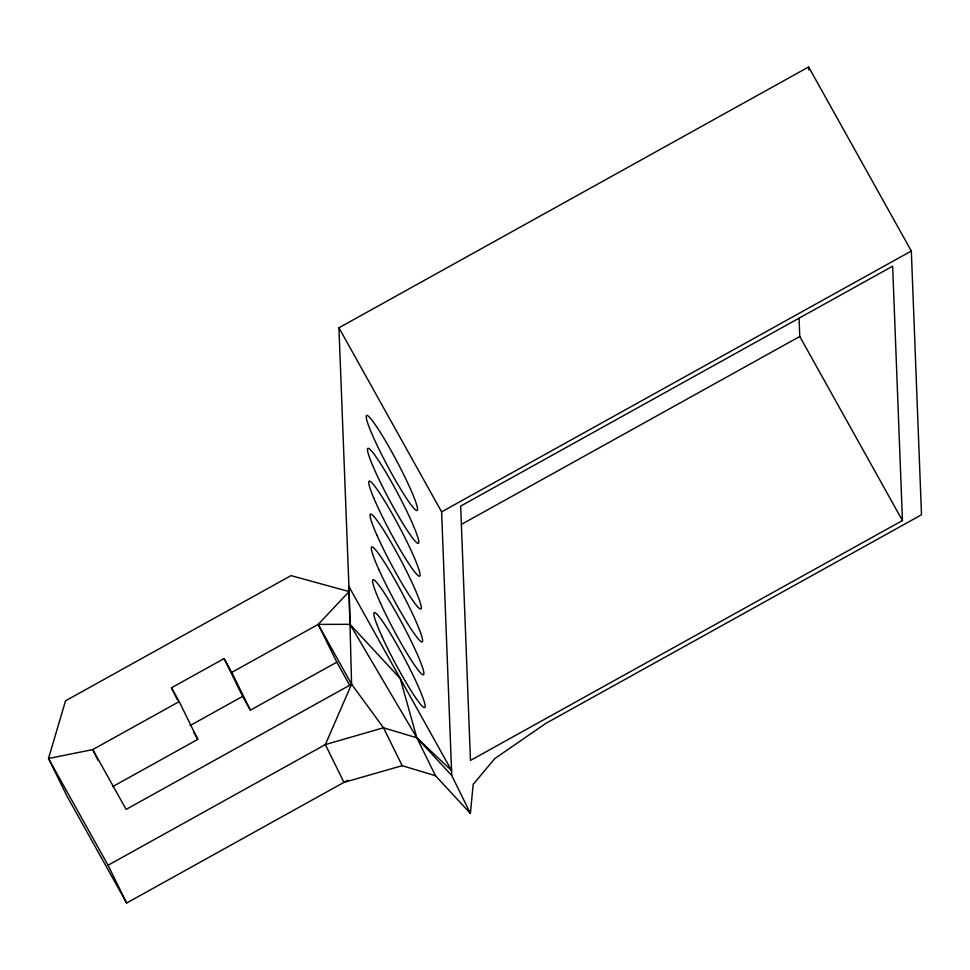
<?xml version="1.0" encoding="UTF-8"?>
<svg xmlns="http://www.w3.org/2000/svg" width="970" height="970" viewBox="0 0 970 970"><rect width="100%" height="100%" fill="white"/><g stroke="black" fill="none" stroke-linecap="round" stroke-linejoin="round"><path stroke-width="1.45" d="M468.922 810.787L470.389 813.406L451.729 775.479L451.559 770.58L348.921 586.498L349.988 624.316L416.833 737.794L435.494 775.721L470.389 813.406L473.19 784.354L494.736 758.637L545.734 723.45L921.5 514.791L911.327 251.024L808.64 66.966L338.93 327.799L349.115 591.567L351.576 684.214L325.35 744.584L108.058 865.252L126.646 903.034L347.903 780.171M451.729 775.479L416.833 737.794L400.246 678.539L349.988 624.316L318.208 624.389L336.796 662.183L250.381 710.173L231.781 672.392L318.208 624.389L349.115 591.567L291 575.622L65.536 700.813L48.5 758.491L67.088 796.285L126.646 903.034M435.494 775.721L402.174 765.694L343.938 782.366L325.35 744.584L383.514 727.779L416.833 737.794L451.559 770.58L441.617 511.857L911.327 251.024M461.587 524.297L799.765 336.493L799.074 318.33M177.449 699.94L171.472 687.791L224.082 658.581L231.781 672.392M171.472 687.791L179.171 701.601L92.756 749.592L48.5 758.491L108.058 865.252M190.071 725.584L242.67 696.363L224.082 658.581M112.653 786.646L197.771 739.382L179.171 701.601M402.174 765.694L383.514 727.779L351.576 684.214L126.124 809.416L92.756 749.592L98.067 760.383M902.452 520.55L470.474 760.431L460.665 506.085L892.643 266.204L902.452 520.55L799.765 336.493M338.93 327.799L441.617 511.857M318.208 624.389L351.576 684.214M336.796 662.183L349.855 685.584M242.67 696.363L250.381 710.173M193.563 731.853L197.771 739.382M808.64 66.966L808.75 69.985M381.707 635.896A53.726 5.214 62 0 0 424.448 707.627A53.726 5.214 62 0 0 392.462 636.902A53.726 5.214 62 0 0 381.707 635.896M380.446 603.049A53.726 5.214 62 0 0 423.187 674.78A53.726 5.214 62 0 0 391.201 604.055A53.726 5.214 62 0 0 380.446 603.049M376.918 535.149A53.726 5.214 62 0 0 420.265 608.99A53.726 5.214 62 0 0 390.037 540.702A53.726 5.214 62 0 0 376.918 535.149M373.935 498.35A53.726 5.214 62 0 0 418.082 575.562A53.726 5.214 62 0 0 391.407 512.403A53.726 5.214 62 0 0 373.935 498.35M372.529 465.188A53.726 5.214 62 0 0 416.724 542.654A53.726 5.214 62 0 0 390.364 479.968A53.726 5.214 62 0 0 372.529 465.188M371.486 432.875A53.726 5.214 62 0 0 415.609 509.929A53.726 5.214 62 0 0 388.74 446.491A53.726 5.214 62 0 0 371.486 432.875M379.173 570.214A53.726 5.214 62 0 0 421.914 641.946A53.726 5.214 62 0 0 389.928 571.221A53.726 5.214 62 0 0 379.173 570.214"/></g></svg>
